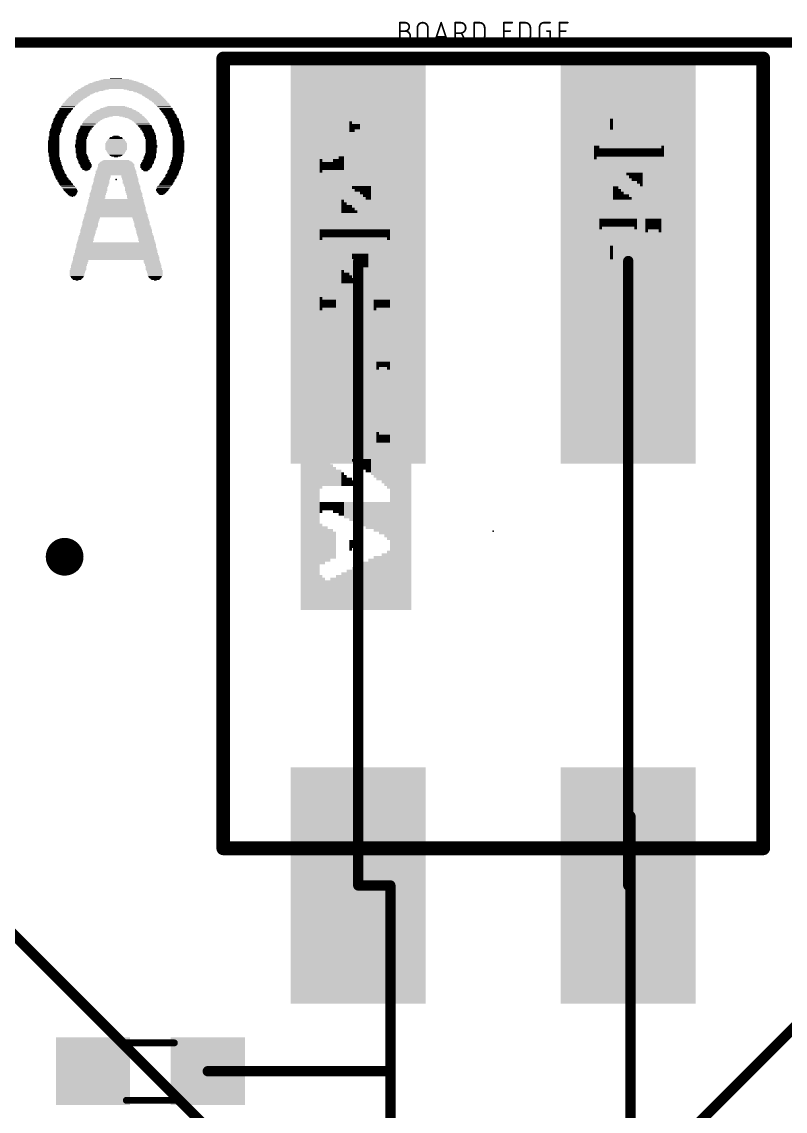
# Model space of a CAD drawing. Extents: x -15.2 to 71.4, y -14.5 to 36.9.
# Drawn here: x 8.25 to 19.57, y 18.46 to 34.59 of the extents above; entities that cross this region are included whole.
import ezdxf

# ---------------------------------------------------------------- set-up
doc = ezdxf.new("R2010")
doc.units = 0
for name, color, linetype in [('1', 12, 'CONTINUOUS'), ('16', 132, 'CONTINUOUS'), ('18', 110, 'CONTINUOUS'), ('20', 31, 'CONTINUOUS'), ('21', 41, 'CONTINUOUS'), ('22', 40, 'CONTINUOUS'), ('23', 53, 'CONTINUOUS'), ('24', 53, 'CONTINUOUS'), ('51', 53, 'CONTINUOUS')]:
    doc.layers.add(name, color=color, linetype=linetype)

# ---------------------------------------------------------------- blocks, each defined once
blk = doc.blocks.new('RECT')
blk.add_solid([(-0.5, -0.5), (0.5, -0.5), (-0.5, 0.5), (0.5, 0.5)])
blk = doc.blocks.new('ROUNDV')
at = {"const_width": 0.5}
blk.add_lwpolyline([(0, -0.25, 1), (0, 0.25, 1), (0, -0.25)], format="xyb", dxfattribs=at)

msp = doc.modelspace()

# ---------------------------------------------------------------- linework, layer by layer
at = {"layer": '1', "const_width": 0.1524}
for points in [[(0, 34.29), (54.61, 34.29)], [(13.24, 21.801), (13.24, 31.051)], [(17.24, 22.86), (17.24, 31.051)], [(17.24, 21.801), (17.24, 22.86)], [(17.272, 22.828), (17.24, 22.86)], [(17.272, 18.288), (17.272, 22.828)], [(13.716, 21.801), (13.24, 21.801)], [(13.716, 19.05), (13.716, 21.801)], [(16.752, 16.752), (21.082, 21.082)], [(13.716, 19.05), (11.01, 19.05)], [(13.716, 17.272), (13.716, 19.05)]]:
    msp.add_lwpolyline(points, dxfattribs=at)
at = {"layer": '1', "const_width": 0.0762}
for points in [[(13.2781, 31.051, 1), (13.2019, 31.051)], [(17.2781, 31.051, 1), (17.2019, 31.051)], [(17.2781, 22.86, 1), (17.2019, 22.86)], [(17.2669, 22.8869, 1), (17.2131, 22.8331)], [(17.2019, 22.86, 1), (17.2781, 22.86)], [(17.3101, 22.828, 1), (17.2339, 22.828)], [(17.2451, 22.8011, 1), (17.2989, 22.8549)], [(13.24, 21.8391, 1), (13.24, 21.7629)], [(13.2019, 21.801, 1), (13.2781, 21.801)], [(13.7541, 21.801, 1), (13.6779, 21.801)], [(13.716, 21.7629, 1), (13.716, 21.8391)], [(17.2019, 21.801, 1), (17.2781, 21.801)], [(11.01, 19.0881, 1), (11.01, 19.0119)], [(13.7541, 19.05, 1), (13.6779, 19.05)], [(13.6779, 19.05, 1), (13.7541, 19.05)], [(13.716, 19.0119, 1), (13.716, 19.0881)]]:
    msp.add_lwpolyline(points, format="xyb", dxfattribs=at)
at = {"layer": '16', "const_width": 0.1524}
for points in [[(0, 34.29), (54.61, 34.29)], [(5.08, 24.13), (14.478, 14.732)]]:
    msp.add_lwpolyline(points, dxfattribs=at)
at = {"layer": '20', "const_width": 0.1524}
msp.add_lwpolyline([(0, 34.29), (54.61, 34.29)], dxfattribs=at)
at = {"layer": '21', "const_width": 0.2032}
for points in [[(11.24, 34.051), (17.24, 34.051)], [(11.24, 22.351), (11.24, 34.051)], [(17.24, 34.051), (19.24, 34.051)], [(19.24, 34.051), (19.24, 22.351)], [(19.24, 22.351), (11.24, 22.351)]]:
    msp.add_lwpolyline(points, dxfattribs=at)
at = {"layer": '21', "const_width": 0.1016}
for points in [[(11.24, 34.1018, 1), (11.24, 34.0002)], [(11.2908, 34.051, 1), (11.1892, 34.051)], [(17.24, 34.1018, 1), (17.24, 34.0002)], [(17.24, 34.0002, 1), (17.24, 34.1018)], [(19.2908, 34.051, 1), (19.1892, 34.051)], [(19.24, 34.0002, 1), (19.24, 34.1018)], [(11.24, 22.4018, 1), (11.24, 22.3002)], [(19.24, 22.3002, 1), (19.24, 22.4018)], [(11.1892, 22.351, 1), (11.2908, 22.351)], [(19.1892, 22.351, 1), (19.2908, 22.351)]]:
    msp.add_lwpolyline(points, format="xyb", dxfattribs=at)
at = {"layer": '23'}
for p in [(9.652, 32.258), (15.24, 27.051), (10.16, 19.05)]:
    msp.add_point(p, dxfattribs=at)
at = {"layer": '24'}
for p in [(17.272, 29.718), (13.208, 25.4)]:
    msp.add_point(p, dxfattribs=at)
at = {"layer": '51'}
for points, const_width in [([(13.8557, 34.3027), (13.8557, 34.5821)], 0.0254), ([(13.8557, 34.5821), (13.9333, 34.5821)], 0.0254), ([(14.3755, 34.3027), (14.4687, 34.5821)], 0.0254), ([(14.4687, 34.5821), (14.5618, 34.3027)], 0.0254), ([(14.6763, 34.3027), (14.6763, 34.5821)], 0.0254), ([(14.6763, 34.5821), (14.7539, 34.5821)], 0.0254), ([(14.958, 34.3027), (14.958, 34.5821)], 0.0254), ([(14.958, 34.5821), (15.0356, 34.5821)], 0.0254), ([(15.3974, 34.3027), (15.3974, 34.5821)], 0.0254), ([(15.3974, 34.5821), (15.5216, 34.5821)], 0.0254), ([(15.6346, 34.3027), (15.6346, 34.5821)], 0.0254), ([(15.6346, 34.5821), (15.7122, 34.5821)], 0.0254), ([(15.9893, 34.5821), (16.0825, 34.5821)], 0.0254), ([(16.2204, 34.3027), (16.2204, 34.5821)], 0.0254), ([(16.2204, 34.5821), (16.3446, 34.5821)], 0.0254), ([(13.8557, 34.4579), (13.9333, 34.4579)], 0.0254), ([(14.1167, 34.3803), (14.1167, 34.5045)], 0.0254), ([(14.272, 34.5045), (14.272, 34.3803)], 0.0254), ([(14.5385, 34.3726), (14.3988, 34.3726)], 0.0254), ([(14.7539, 34.4269), (14.6763, 34.4269)], 0.0254), ([(14.8315, 34.3027), (14.7694, 34.4269)], 0.0254), ([(15.1132, 34.5045), (15.1132, 34.3803)], 0.0254), ([(15.3974, 34.4579), (15.4906, 34.4579)], 0.0254), ([(15.7898, 34.5045), (15.7898, 34.3803)], 0.0254), ([(15.9272, 34.3648), (15.9272, 34.52)], 0.0254), ([(16.0359, 34.4579), (16.0825, 34.4579)], 0.0254), ([(16.0825, 34.4579), (16.0825, 34.3027)], 0.0254), ([(16.2204, 34.4579), (16.3135, 34.4579)], 0.0254), ([(13.9333, 34.3027), (13.8557, 34.3027)], 0.0254), ([(15.0356, 34.3027), (14.958, 34.3027)], 0.0254), ([(15.5216, 34.3027), (15.3974, 34.3027)], 0.0254), ([(15.7122, 34.3027), (15.6346, 34.3027)], 0.0254), ([(16.0825, 34.3027), (15.9893, 34.3027)], 0.0254), ([(16.3446, 34.3027), (16.2204, 34.3027)], 0.0254), ([(10.516, 19.469), (9.804, 19.469)], 0.1016), ([(10.516, 18.618), (9.804, 18.618)], 0.1016)]:
    msp.add_lwpolyline(points, dxfattribs=dict(at, const_width=const_width))
for points, const_width in [([(13.8557, 34.5885, 1), (13.8557, 34.5758)], 0.0127), ([(13.862, 34.5821, 1), (13.8494, 34.5821)], 0.0127), ([(13.9333, 34.4579, 1), (13.9333, 34.5821)], 0.0254), ([(13.9333, 34.5885, 1), (13.9333, 34.5758)], 0.0127), ([(13.9333, 34.5758, 1), (13.9333, 34.5885)], 0.0127), ([(14.2719, 34.5045, 1), (14.1167, 34.5045)], 0.0254), ([(14.4747, 34.5841, 1), (14.4626, 34.5801)], 0.0127), ([(14.4747, 34.5801, 1), (14.4626, 34.5841)], 0.0127), ([(14.6827, 34.5821, 1), (14.67, 34.5821)], 0.0127), ([(14.6763, 34.5885, 1), (14.6763, 34.5758)], 0.0127), ([(14.7539, 34.4269, 1), (14.7539, 34.5821)], 0.0254), ([(14.7539, 34.5885, 1), (14.7539, 34.5758)], 0.0127), ([(14.7539, 34.5758, 1), (14.7539, 34.5885)], 0.0127), ([(14.9643, 34.5821, 1), (14.9516, 34.5821)], 0.0127), ([(14.958, 34.5885, 1), (14.958, 34.5758)], 0.0127), ([(15.1132, 34.5045, 0.4142), (15.0356, 34.5821)], 0.0254), ([(15.0356, 34.5885, 1), (15.0356, 34.5758)], 0.0127), ([(15.0356, 34.5758, 1), (15.0356, 34.5885)], 0.0127), ([(15.4038, 34.5821, 1), (15.3911, 34.5821)], 0.0127), ([(15.3974, 34.5885, 1), (15.3974, 34.5758)], 0.0127), ([(15.5216, 34.5758, 1), (15.5216, 34.5885)], 0.0127), ([(15.6346, 34.5885, 1), (15.6346, 34.5758)], 0.0127), ([(15.641, 34.5821, 1), (15.6283, 34.5821)], 0.0127), ([(15.7898, 34.5045, 0.4142), (15.7122, 34.5821)], 0.0254), ([(15.7122, 34.5885, 1), (15.7122, 34.5758)], 0.0127), ([(15.7122, 34.5758, 1), (15.7122, 34.5885)], 0.0127), ([(15.9893, 34.5821, 0.4142), (15.9272, 34.52)], 0.0254), ([(15.9893, 34.5885, 1), (15.9893, 34.5758)], 0.0127), ([(15.9893, 34.5758, 1), (15.9893, 34.5884)], 0.0127), ([(16.0825, 34.5758, 1), (16.0825, 34.5885)], 0.0127), ([(16.2267, 34.5821, 1), (16.214, 34.5821)], 0.0127), ([(16.2204, 34.5885, 1), (16.2204, 34.5758)], 0.0127), ([(16.3446, 34.5758, 1), (16.3446, 34.5885)], 0.0127), ([(13.8557, 34.4643, 1), (13.8557, 34.4516)], 0.0127), ([(13.9333, 34.3027, 1), (13.9333, 34.4579)], 0.0254), ([(13.9333, 34.4643, 1), (13.9333, 34.4516)], 0.0127), ([(13.9333, 34.4643, 1), (13.9333, 34.4516)], 0.0127), ([(13.9333, 34.4516, 1), (13.9333, 34.4643)], 0.0127), ([(14.1231, 34.5045, 1), (14.1104, 34.5045)], 0.0127), ([(14.1104, 34.5045, 1), (14.1231, 34.5045)], 0.0127), ([(14.1167, 34.3803, 1), (14.272, 34.3803)], 0.0254), ([(14.1231, 34.3803, 1), (14.1104, 34.3803)], 0.0127), ([(14.1104, 34.3803, 1), (14.1231, 34.3803)], 0.0127), ([(14.2783, 34.5045, 1), (14.2656, 34.5045)], 0.0127), ([(14.2656, 34.5045, 1), (14.2783, 34.5045)], 0.0127), ([(14.2783, 34.3803, 1), (14.2656, 34.3803)], 0.0127), ([(14.2656, 34.3803, 1), (14.2783, 34.3803)], 0.0127), ([(14.3988, 34.3789, 1), (14.3988, 34.3662)], 0.0127), ([(14.5385, 34.3662, 1), (14.5385, 34.3789)], 0.0127), ([(14.6763, 34.4332, 1), (14.6763, 34.4205)], 0.0127), ([(14.7539, 34.4332, 1), (14.7539, 34.4205)], 0.0127), ([(14.7539, 34.4205, 1), (14.7539, 34.4332)], 0.0127), ([(14.7751, 34.4297, 1), (14.7638, 34.424)], 0.0127), ([(15.0356, 34.3027, 0.4142), (15.1132, 34.3803)], 0.0254), ([(15.1195, 34.5045, 1), (15.1068, 34.5045)], 0.0127), ([(15.1068, 34.5045, 1), (15.1195, 34.5045)], 0.0127), ([(15.1195, 34.3803, 1), (15.1068, 34.3803)], 0.0127), ([(15.1068, 34.3803, 1), (15.1195, 34.3803)], 0.0127), ([(15.3974, 34.4643, 1), (15.3974, 34.4516)], 0.0127), ([(15.4906, 34.4516, 1), (15.4906, 34.4643)], 0.0127), ([(15.7122, 34.3027, 0.4142), (15.7898, 34.3803)], 0.0254), ([(15.7962, 34.5045, 1), (15.7835, 34.5045)], 0.0127), ([(15.7835, 34.5045, 1), (15.7962, 34.5045)], 0.0127), ([(15.7962, 34.3803, 1), (15.7835, 34.3803)], 0.0127), ([(15.7835, 34.3803, 1), (15.7962, 34.3803)], 0.0127), ([(15.9272, 34.3648, 0.4142), (15.9893, 34.3027)], 0.0254), ([(15.9336, 34.52, 1), (15.9209, 34.52)], 0.0127), ([(15.9209, 34.52, 1), (15.9336, 34.52)], 0.0127), ([(15.9336, 34.3648, 1), (15.9209, 34.3648)], 0.0127), ([(16.0359, 34.4643, 1), (16.0359, 34.4516)], 0.0127), ([(16.0888, 34.4579, 1), (16.0761, 34.4579)], 0.0127), ([(16.0825, 34.4516, 1), (16.0825, 34.4643)], 0.0127), ([(16.2204, 34.4643, 1), (16.2204, 34.4516)], 0.0127), ([(16.3135, 34.4516, 1), (16.3135, 34.4643)], 0.0127), ([(13.8494, 34.3027, 1), (13.862, 34.3027)], 0.0127), ([(13.8557, 34.309, 1), (13.8557, 34.2964)], 0.0127), ([(13.9333, 34.309, 1), (13.9333, 34.2963)], 0.0127), ([(13.9333, 34.2964, 1), (13.9333, 34.309)], 0.0127), ([(14.3695, 34.3047, 1), (14.3815, 34.3007)], 0.0127), ([(14.5558, 34.3007, 1), (14.5678, 34.3047)], 0.0127), ([(14.67, 34.3027, 1), (14.6827, 34.3027)], 0.0127), ([(14.8259, 34.2999, 1), (14.8372, 34.3055)], 0.0127), ([(14.9516, 34.3027, 1), (14.9643, 34.3027)], 0.0127), ([(14.958, 34.309, 1), (14.958, 34.2964)], 0.0127), ([(15.0356, 34.309, 1), (15.0356, 34.2964)], 0.0127), ([(15.0356, 34.2964, 1), (15.0356, 34.309)], 0.0127), ([(15.3911, 34.3027, 1), (15.4038, 34.3027)], 0.0127), ([(15.3974, 34.309, 1), (15.3974, 34.2964)], 0.0127), ([(15.5216, 34.2964, 1), (15.5216, 34.309)], 0.0127), ([(15.6346, 34.309, 1), (15.6346, 34.2964)], 0.0127), ([(15.6283, 34.3027, 1), (15.641, 34.3027)], 0.0127), ([(15.7122, 34.309, 1), (15.7122, 34.2964)], 0.0127), ([(15.7122, 34.2964, 1), (15.7122, 34.309)], 0.0127), ([(15.9209, 34.3648, 1), (15.9336, 34.3648)], 0.0127), ([(15.9893, 34.309, 1), (15.9893, 34.2964)], 0.0127), ([(15.9893, 34.2964, 1), (15.9893, 34.309)], 0.0127), ([(16.0761, 34.3027, 1), (16.0888, 34.3027)], 0.0127), ([(16.0825, 34.2964, 1), (16.0825, 34.309)], 0.0127), ([(16.214, 34.3027, 1), (16.2267, 34.3027)], 0.0127), ([(16.2204, 34.309, 1), (16.2204, 34.2964)], 0.0127), ([(16.3446, 34.2964, 1), (16.3446, 34.309)], 0.0127), ([(9.804, 19.4944, 1), (9.804, 19.4436)], 0.0508), ([(10.516, 19.4436, 1), (10.516, 19.4944)], 0.0508), ([(9.804, 18.6434, 1), (9.804, 18.5926)], 0.0508), ([(10.516, 18.5926, 1), (10.516, 18.6434)], 0.0508)]:
    msp.add_lwpolyline(points, format="xyb", dxfattribs=dict(at, const_width=const_width))

# ---------------------------------------------------------------- block references
at = {"layer": '1', "yscale": 2, "rotation": 270}
for p, xscale in [((13.24, 31.051), 6), ((17.24, 31.051), 6), ((13.24, 21.801), 3.5), ((17.24, 21.801), 3.5)]:
    msp.add_blockref('RECT', p, dxfattribs=dict(at, xscale=xscale))
at = {"layer": '1', "xscale": 1.1, "rotation": 180}
for p in [(9.31, 19.05), (11.01, 19.05)]:
    msp.add_blockref('RECT', p, dxfattribs=at)
at = {"layer": '18', "xscale": 0.5588, "yscale": 0.5588}
msp.add_blockref('ROUNDV', (8.89, 26.67), dxfattribs=at)
msp.add_blockref('ROUNDV', (8.89, 26.67), dxfattribs=at)
at = {"layer": '21', "yscale": 0.01}
for p, xscale in [((9.652, 33.723), 0.52), ((9.652, 33.733), 0.46), ((9.652, 33.743), 0.38), ((9.652, 33.753), 0.18), ((9.227, 33.563), 0.35), ((9.267, 33.573), 0.39), ((9.317, 33.593), 0.45), ((9.292, 33.583), 0.4), ((9.652, 33.603), 1.06), ((9.652, 33.613), 1.04), ((9.652, 33.633), 0.96), ((9.652, 33.643), 0.94), ((9.652, 33.653), 0.9), ((9.652, 33.663), 0.84), ((9.652, 33.673), 0.82), ((9.652, 33.683), 0.78), ((9.652, 33.693), 0.7), ((9.652, 33.703), 0.66), ((9.652, 33.713), 0.6), ((9.987, 33.593), 0.45), ((10.012, 33.583), 0.4), ((10.037, 33.573), 0.39), ((10.077, 33.563), 0.35), ((9.007, 33.413), 0.23), ((9.002, 33.403), 0.22), ((9.017, 33.423), 0.23), ((9.032, 33.433), 0.24), ((9.047, 33.453), 0.25), ((9.042, 33.443), 0.24), ((9.067, 33.463), 0.25), ((9.087, 33.483), 0.27), ((9.082, 33.473), 0.26), ((9.107, 33.493), 0.27), ((9.122, 33.503), 0.28), ((9.132, 33.513), 0.28), ((9.167, 33.533), 0.31), ((9.157, 33.523), 0.29), ((9.187, 33.543), 0.31), ((9.212, 33.553), 0.34), ((10.092, 33.553), 0.34), ((10.117, 33.543), 0.31), ((10.137, 33.533), 0.31), ((10.147, 33.523), 0.29), ((10.172, 33.513), 0.28), ((10.182, 33.503), 0.28), ((10.197, 33.493), 0.27), ((10.217, 33.483), 0.27), ((10.222, 33.473), 0.26), ((10.237, 33.463), 0.25), ((10.257, 33.453), 0.25), ((10.262, 33.443), 0.24), ((10.272, 33.433), 0.24), ((10.287, 33.423), 0.23), ((10.297, 33.413), 0.23), ((10.302, 33.403), 0.22), ((8.882, 33.263), 0.2), ((8.877, 33.253), 0.19), ((8.872, 33.243), 0.18), ((8.887, 33.273), 0.19), ((8.897, 33.283), 0.19), ((8.912, 33.313), 0.2), ((8.912, 33.303), 0.2), ((8.907, 33.293), 0.19), ((8.927, 33.323), 0.21), ((8.937, 33.333), 0.21), ((8.952, 33.353), 0.22), ((8.942, 33.343), 0.2), ((8.957, 33.363), 0.21), ((8.977, 33.383), 0.23), ((8.972, 33.373), 0.22), ((8.982, 33.393), 0.22), ((9.652, 33.243), 0.7), ((9.652, 33.253), 0.68), ((9.652, 33.263), 0.64), ((9.652, 33.273), 0.6), ((9.652, 33.283), 0.58), ((9.652, 33.293), 0.52), ((9.652, 33.303), 0.48), ((9.652, 33.313), 0.46), ((9.652, 33.323), 0.38), ((9.652, 33.333), 0.32), ((9.652, 33.343), 0.26), ((10.322, 33.393), 0.22), ((10.327, 33.383), 0.23), ((10.332, 33.373), 0.22), ((10.347, 33.363), 0.21), ((10.352, 33.353), 0.22), ((10.362, 33.343), 0.2), ((10.367, 33.333), 0.21), ((10.377, 33.323), 0.21), ((10.392, 33.313), 0.2), ((10.392, 33.303), 0.2), ((10.397, 33.293), 0.19), ((10.407, 33.283), 0.19), ((10.417, 33.273), 0.19), ((10.422, 33.263), 0.2), ((10.427, 33.253), 0.19), ((10.432, 33.243), 0.18), ((8.787, 33.093), 0.17), ((8.787, 33.083), 0.17), ((8.797, 33.113), 0.17), ((8.797, 33.103), 0.17), ((8.812, 33.153), 0.18), ((8.807, 33.143), 0.17), ((8.807, 33.133), 0.17), ((8.807, 33.123), 0.17), ((8.822, 33.163), 0.18), ((8.832, 33.183), 0.18), ((8.832, 33.173), 0.18), ((8.847, 33.213), 0.19), ((8.842, 33.203), 0.18), ((8.837, 33.193), 0.17), ((8.857, 33.223), 0.19), ((8.862, 33.233), 0.18), ((9.262, 33.093), 0.22), ((9.252, 33.083), 0.2), ((9.277, 33.113), 0.23), ((9.272, 33.103), 0.22), ((9.302, 33.133), 0.24), ((9.297, 33.123), 0.23), ((9.317, 33.143), 0.25), ((9.332, 33.153), 0.26), ((9.347, 33.163), 0.27), ((9.372, 33.173), 0.3), ((9.392, 33.183), 0.32), ((9.422, 33.193), 0.36), ((9.652, 33.213), 0.78), ((9.652, 33.203), 0.78), ((9.652, 33.223), 0.76), ((9.652, 33.233), 0.72), ((9.882, 33.193), 0.36), ((9.912, 33.183), 0.32), ((9.932, 33.173), 0.3), ((9.957, 33.163), 0.27), ((9.972, 33.153), 0.26), ((9.987, 33.143), 0.25), ((10.002, 33.133), 0.24), ((10.007, 33.123), 0.23), ((10.022, 33.113), 0.22), ((10.032, 33.103), 0.22), ((10.042, 33.093), 0.22), ((10.052, 33.083), 0.2), ((10.442, 33.233), 0.18), ((10.447, 33.223), 0.19), ((10.457, 33.213), 0.19), ((10.462, 33.203), 0.18), ((10.467, 33.193), 0.17), ((10.472, 33.183), 0.18), ((10.472, 33.173), 0.18), ((10.482, 33.163), 0.18), ((10.492, 33.153), 0.18), ((10.497, 33.143), 0.17), ((10.497, 33.133), 0.17), ((10.497, 33.123), 0.17), ((10.507, 33.113), 0.17), ((10.507, 33.103), 0.17), ((10.512, 33.093), 0.18), ((10.517, 33.083), 0.17), ((8.752, 32.973), 0.18), ((8.747, 32.963), 0.17), ((8.747, 32.953), 0.17), ((8.742, 32.943), 0.16), ((8.742, 32.933), 0.16), ((8.742, 32.923), 0.16), ((8.757, 33.003), 0.17), ((8.757, 32.993), 0.17), ((8.757, 32.983), 0.17), ((8.762, 33.023), 0.16), ((8.762, 33.013), 0.16), ((8.777, 33.073), 0.17), ((8.777, 33.063), 0.17), ((8.777, 33.053), 0.17), ((8.777, 33.043), 0.17), ((8.772, 33.033), 0.16), ((9.157, 32.943), 0.17), ((9.157, 32.933), 0.17), ((9.157, 32.923), 0.17), ((9.172, 32.963), 0.18), ((9.167, 32.953), 0.17), ((9.182, 32.993), 0.18), ((9.182, 32.983), 0.18), ((9.177, 32.973), 0.17), ((9.197, 33.003), 0.19), ((9.202, 33.023), 0.18), ((9.202, 33.013), 0.18), ((9.222, 33.053), 0.2), ((9.222, 33.043), 0.2), ((9.217, 33.033), 0.19), ((9.237, 33.063), 0.21), ((9.247, 33.073), 0.21), ((10.057, 33.073), 0.21), ((10.072, 33.063), 0.2), ((10.082, 33.053), 0.2), ((10.082, 33.043), 0.2), ((10.087, 33.033), 0.19), ((10.102, 33.023), 0.18), ((10.102, 33.013), 0.18), ((10.107, 33.003), 0.19), ((10.122, 32.993), 0.18), ((10.122, 32.983), 0.18), ((10.127, 32.973), 0.17), ((10.132, 32.963), 0.18), ((10.137, 32.953), 0.17), ((10.147, 32.943), 0.17), ((10.147, 32.933), 0.17), ((10.147, 32.923), 0.17), ((10.527, 33.073), 0.17), ((10.527, 33.063), 0.17), ((10.527, 33.053), 0.17), ((10.527, 33.043), 0.17), ((10.532, 33.033), 0.16), ((10.542, 33.023), 0.16), ((10.542, 33.013), 0.16), ((10.547, 33.003), 0.17), ((10.547, 32.993), 0.17), ((10.547, 32.983), 0.17), ((10.552, 32.973), 0.18), ((10.557, 32.963), 0.17), ((10.557, 32.953), 0.17), ((10.562, 32.943), 0.16), ((10.562, 32.933), 0.16), ((10.562, 32.923), 0.16), ((8.727, 32.833), 0.17), ((8.727, 32.823), 0.17), ((8.727, 32.813), 0.17), ((8.727, 32.803), 0.17), ((8.727, 32.793), 0.17), ((8.727, 32.783), 0.17), ((8.727, 32.773), 0.17), ((8.727, 32.763), 0.17), ((8.732, 32.893), 0.16), ((8.732, 32.883), 0.16), ((8.732, 32.873), 0.16), ((8.732, 32.863), 0.16), ((8.732, 32.853), 0.16), ((8.732, 32.843), 0.16), ((8.737, 32.913), 0.15), ((8.737, 32.903), 0.15), ((9.127, 32.773), 0.17), ((9.127, 32.763), 0.17), ((9.132, 32.843), 0.16), ((9.132, 32.833), 0.16), ((9.132, 32.823), 0.16), ((9.132, 32.813), 0.16), ((9.132, 32.803), 0.16), ((9.132, 32.793), 0.16), ((9.132, 32.783), 0.16), ((9.152, 32.913), 0.18), ((9.147, 32.903), 0.17), ((9.147, 32.893), 0.17), ((9.142, 32.883), 0.16), ((9.142, 32.873), 0.16), ((9.142, 32.863), 0.16), ((9.137, 32.853), 0.15), ((9.652, 32.793), 0.32), ((9.652, 32.783), 0.32), ((9.652, 32.773), 0.32), ((9.652, 32.763), 0.32), ((9.652, 32.813), 0.3), ((9.652, 32.803), 0.3), ((9.652, 32.823), 0.28), ((9.652, 32.843), 0.26), ((9.652, 32.833), 0.26), ((9.652, 32.853), 0.24), ((9.652, 32.873), 0.2), ((9.652, 32.863), 0.2), ((9.652, 32.883), 0.18), ((9.652, 32.893), 0.12), ((9.652, 32.903), 0.08), ((10.152, 32.913), 0.18), ((10.157, 32.903), 0.17), ((10.157, 32.893), 0.17), ((10.162, 32.883), 0.16), ((10.162, 32.873), 0.16), ((10.162, 32.863), 0.16), ((10.167, 32.853), 0.15), ((10.172, 32.843), 0.16), ((10.172, 32.833), 0.16), ((10.172, 32.823), 0.16), ((10.172, 32.813), 0.16), ((10.172, 32.803), 0.16), ((10.172, 32.793), 0.16), ((10.172, 32.783), 0.16), ((10.172, 32.773), 0.16), ((10.177, 32.763), 0.17), ((10.562, 32.913), 0.16), ((10.567, 32.903), 0.15), ((10.572, 32.893), 0.16), ((10.572, 32.883), 0.16), ((10.572, 32.873), 0.16), ((10.572, 32.863), 0.16), ((10.572, 32.853), 0.16), ((10.572, 32.843), 0.16), ((10.577, 32.833), 0.17), ((10.577, 32.823), 0.17), ((10.577, 32.813), 0.17), ((10.577, 32.803), 0.17), ((10.577, 32.793), 0.17), ((10.577, 32.783), 0.17), ((10.577, 32.773), 0.17), ((10.577, 32.763), 0.17), ((8.727, 32.753), 0.17), ((8.727, 32.743), 0.17), ((8.727, 32.733), 0.17), ((8.727, 32.723), 0.17), ((8.727, 32.713), 0.17), ((8.727, 32.703), 0.17), ((8.727, 32.693), 0.17), ((8.727, 32.683), 0.17), ((8.727, 32.673), 0.17), ((8.727, 32.663), 0.17), ((8.732, 32.653), 0.16), ((8.732, 32.643), 0.16), ((8.732, 32.633), 0.16), ((8.732, 32.623), 0.16), ((8.732, 32.613), 0.16), ((8.732, 32.603), 0.16), ((9.127, 32.753), 0.17), ((9.127, 32.743), 0.17), ((9.127, 32.733), 0.17), ((9.132, 32.723), 0.16), ((9.132, 32.713), 0.16), ((9.132, 32.703), 0.16), ((9.132, 32.693), 0.16), ((9.132, 32.683), 0.16), ((9.132, 32.673), 0.16), ((9.132, 32.663), 0.16), ((9.132, 32.653), 0.16), ((9.137, 32.643), 0.15), ((9.142, 32.633), 0.16), ((9.142, 32.623), 0.16), ((9.147, 32.613), 0.17), ((9.147, 32.603), 0.17), ((9.652, 32.753), 0.32), ((9.652, 32.743), 0.32), ((9.652, 32.733), 0.32), ((9.652, 32.723), 0.32), ((9.652, 32.713), 0.32), ((9.652, 32.703), 0.32), ((9.652, 32.693), 0.3), ((9.652, 32.683), 0.28), ((9.652, 32.673), 0.28), ((9.652, 32.663), 0.26), ((9.652, 32.653), 0.26), ((9.652, 32.643), 0.24), ((9.652, 32.633), 0.22), ((9.652, 32.623), 0.2), ((9.652, 32.613), 0.18), ((9.652, 32.603), 0.14), ((10.157, 32.613), 0.17), ((10.157, 32.603), 0.17), ((10.162, 32.643), 0.16), ((10.162, 32.633), 0.16), ((10.162, 32.623), 0.16), ((10.177, 32.753), 0.17), ((10.177, 32.743), 0.17), ((10.177, 32.733), 0.17), ((10.172, 32.723), 0.16), ((10.172, 32.713), 0.16), ((10.172, 32.703), 0.16), ((10.172, 32.693), 0.16), ((10.172, 32.683), 0.16), ((10.172, 32.673), 0.16), ((10.172, 32.663), 0.16), ((10.172, 32.653), 0.16), ((10.577, 32.753), 0.17), ((10.577, 32.743), 0.17), ((10.577, 32.733), 0.17), ((10.577, 32.723), 0.17), ((10.577, 32.713), 0.17), ((10.577, 32.703), 0.17), ((10.577, 32.693), 0.17), ((10.577, 32.683), 0.17), ((10.577, 32.673), 0.17), ((10.577, 32.663), 0.17), ((10.572, 32.653), 0.16), ((10.572, 32.643), 0.16), ((10.572, 32.633), 0.16), ((10.572, 32.623), 0.16), ((10.572, 32.613), 0.16), ((10.572, 32.603), 0.16), ((8.737, 32.593), 0.15), ((8.742, 32.583), 0.16), ((8.742, 32.573), 0.16), ((8.742, 32.563), 0.16), ((8.742, 32.553), 0.16), ((8.747, 32.543), 0.17), ((8.747, 32.533), 0.17), ((8.747, 32.523), 0.17), ((8.757, 32.513), 0.17), ((8.757, 32.503), 0.17), ((8.757, 32.493), 0.17), ((8.762, 32.483), 0.16), ((8.767, 32.473), 0.17), ((8.767, 32.463), 0.17), ((8.777, 32.453), 0.17), ((8.777, 32.443), 0.17), ((8.777, 32.433), 0.17), ((9.152, 32.593), 0.18), ((9.152, 32.583), 0.18), ((9.157, 32.573), 0.17), ((9.157, 32.563), 0.17), ((9.167, 32.553), 0.17), ((9.172, 32.543), 0.18), ((9.177, 32.533), 0.17), ((9.177, 32.523), 0.17), ((9.182, 32.513), 0.18), ((9.187, 32.503), 0.19), ((9.192, 32.493), 0.18), ((9.202, 32.483), 0.18), ((9.202, 32.473), 0.18), ((9.207, 32.463), 0.17), ((9.207, 32.453), 0.17), ((9.207, 32.443), 0.17), ((9.207, 32.433), 0.15), ((9.652, 32.433), 0.56), ((9.652, 32.483), 0.54), ((9.652, 32.473), 0.54), ((9.652, 32.463), 0.54), ((9.652, 32.453), 0.54), ((9.652, 32.443), 0.54), ((9.652, 32.493), 0.52), ((9.652, 32.503), 0.5), ((9.652, 32.513), 0.48), ((9.652, 32.523), 0.46), ((9.652, 32.533), 0.42), ((9.652, 32.543), 0.38), ((9.652, 32.593), 0.06), ((10.102, 32.483), 0.18), ((10.102, 32.473), 0.18), ((10.097, 32.463), 0.17), ((10.097, 32.453), 0.17), ((10.097, 32.443), 0.17), ((10.092, 32.433), 0.16), ((10.117, 32.503), 0.19), ((10.112, 32.493), 0.18), ((10.122, 32.513), 0.18), ((10.132, 32.543), 0.18), ((10.127, 32.533), 0.17), ((10.127, 32.523), 0.17), ((10.137, 32.553), 0.17), ((10.152, 32.593), 0.18), ((10.152, 32.583), 0.18), ((10.147, 32.573), 0.17), ((10.147, 32.563), 0.17), ((10.527, 32.453), 0.17), ((10.527, 32.443), 0.17), ((10.527, 32.433), 0.17), ((10.537, 32.473), 0.17), ((10.537, 32.463), 0.17), ((10.547, 32.513), 0.17), ((10.547, 32.503), 0.17), ((10.547, 32.493), 0.17), ((10.542, 32.483), 0.16), ((10.557, 32.543), 0.17), ((10.557, 32.533), 0.17), ((10.557, 32.523), 0.17), ((10.562, 32.583), 0.16), ((10.562, 32.573), 0.16), ((10.562, 32.563), 0.16), ((10.562, 32.553), 0.16), ((10.567, 32.593), 0.15), ((8.777, 32.423), 0.17), ((8.787, 32.413), 0.17), ((8.787, 32.403), 0.17), ((8.797, 32.393), 0.17), ((8.797, 32.383), 0.17), ((8.807, 32.373), 0.17), ((8.807, 32.363), 0.17), ((8.807, 32.353), 0.17), ((8.817, 32.343), 0.17), ((8.822, 32.333), 0.18), ((8.827, 32.323), 0.19), ((8.832, 32.313), 0.18), ((8.837, 32.303), 0.17), ((8.842, 32.293), 0.18), ((8.847, 32.283), 0.19), ((8.857, 32.273), 0.19), ((9.207, 32.423), 0.13), ((9.212, 32.413), 0.12), ((9.207, 32.403), 0.11), ((9.212, 32.393), 0.06), ((9.207, 32.383), 0.01), ((9.442, 32.273), 0.24), ((9.452, 32.303), 0.24), ((9.452, 32.293), 0.24), ((9.447, 32.283), 0.23), ((9.652, 32.333), 0.62), ((9.652, 32.323), 0.62), ((9.457, 32.313), 0.23), ((9.652, 32.383), 0.6), ((9.652, 32.373), 0.6), ((9.652, 32.363), 0.6), ((9.652, 32.353), 0.6), ((9.652, 32.343), 0.6), ((9.652, 32.403), 0.58), ((9.652, 32.393), 0.58), ((9.652, 32.423), 0.56), ((9.652, 32.413), 0.56), ((9.847, 32.313), 0.23), ((9.852, 32.303), 0.24), ((9.852, 32.293), 0.24), ((9.857, 32.283), 0.23), ((9.862, 32.273), 0.24), ((10.092, 32.423), 0.14), ((10.092, 32.413), 0.12), ((10.092, 32.403), 0.12), ((10.092, 32.393), 0.08), ((10.092, 32.383), 0.06), ((10.447, 32.273), 0.19), ((10.457, 32.283), 0.19), ((10.462, 32.293), 0.18), ((10.477, 32.323), 0.19), ((10.472, 32.313), 0.18), ((10.467, 32.303), 0.17), ((10.482, 32.333), 0.18), ((10.487, 32.343), 0.17), ((10.502, 32.383), 0.18), ((10.497, 32.373), 0.17), ((10.497, 32.363), 0.17), ((10.497, 32.353), 0.17), ((10.507, 32.393), 0.17), ((10.517, 32.413), 0.17), ((10.517, 32.403), 0.17), ((10.527, 32.423), 0.17), ((8.857, 32.263), 0.19), ((8.872, 32.253), 0.18), ((8.877, 32.243), 0.19), ((8.882, 32.233), 0.2), ((8.887, 32.223), 0.19), ((8.897, 32.213), 0.19), ((8.902, 32.203), 0.2), ((8.912, 32.193), 0.2), ((8.912, 32.183), 0.2), ((8.922, 32.173), 0.2), ((8.937, 32.163), 0.21), ((8.942, 32.153), 0.2), ((8.952, 32.143), 0.22), ((8.957, 32.133), 0.21), ((8.962, 32.123), 0.2), ((8.972, 32.113), 0.2), ((9.412, 32.163), 0.24), ((9.412, 32.153), 0.24), ((9.407, 32.143), 0.23), ((9.407, 32.133), 0.23), ((9.407, 32.123), 0.23), ((9.407, 32.113), 0.23), ((9.422, 32.183), 0.24), ((9.422, 32.173), 0.24), ((9.432, 32.213), 0.24), ((9.432, 32.203), 0.24), ((9.427, 32.193), 0.23), ((9.442, 32.263), 0.24), ((9.437, 32.253), 0.23), ((9.437, 32.243), 0.23), ((9.437, 32.233), 0.23), ((9.437, 32.223), 0.23), ((9.862, 32.263), 0.24), ((9.867, 32.253), 0.23), ((9.867, 32.243), 0.23), ((9.867, 32.233), 0.23), ((9.867, 32.223), 0.23), ((9.872, 32.213), 0.24), ((9.872, 32.203), 0.24), ((9.877, 32.193), 0.23), ((9.882, 32.183), 0.24), ((9.882, 32.173), 0.24), ((9.892, 32.163), 0.24), ((9.892, 32.153), 0.24), ((9.897, 32.143), 0.23), ((9.897, 32.133), 0.23), ((9.897, 32.123), 0.23), ((9.897, 32.113), 0.23), ((10.337, 32.113), 0.19), ((10.357, 32.143), 0.21), ((10.352, 32.133), 0.2), ((10.347, 32.123), 0.19), ((10.367, 32.163), 0.21), ((10.362, 32.153), 0.2), ((10.382, 32.173), 0.2), ((10.392, 32.193), 0.2), ((10.392, 32.183), 0.2), ((10.402, 32.203), 0.2), ((10.407, 32.213), 0.19), ((10.422, 32.233), 0.2), ((10.417, 32.223), 0.19), ((10.427, 32.243), 0.19), ((10.432, 32.253), 0.18), ((10.442, 32.263), 0.18), ((8.972, 32.103), 0.2), ((8.982, 32.093), 0.2), ((8.987, 32.083), 0.19), ((8.992, 32.073), 0.18), ((8.992, 32.063), 0.16), ((8.997, 32.053), 0.15), ((8.997, 32.043), 0.13), ((9.002, 32.033), 0.12), ((9.002, 32.023), 0.1), ((9.002, 32.013), 0.08), ((9.002, 32.003), 0.02), ((9.652, 31.963), 0.82), ((9.652, 31.953), 0.82), ((9.372, 31.993), 0.24), ((9.372, 31.983), 0.24), ((9.367, 31.973), 0.23), ((9.382, 32.053), 0.24), ((9.382, 32.043), 0.24), ((9.382, 32.033), 0.24), ((9.377, 32.023), 0.23), ((9.377, 32.013), 0.23), ((9.377, 32.003), 0.23), ((9.392, 32.073), 0.24), ((9.392, 32.063), 0.24), ((9.402, 32.103), 0.24), ((9.402, 32.093), 0.24), ((9.397, 32.083), 0.23), ((9.902, 32.103), 0.24), ((9.902, 32.093), 0.24), ((9.907, 32.083), 0.23), ((9.912, 32.073), 0.24), ((9.912, 32.063), 0.24), ((9.922, 32.053), 0.24), ((9.922, 32.043), 0.24), ((9.922, 32.033), 0.24), ((9.927, 32.023), 0.23), ((9.927, 32.013), 0.23), ((9.927, 32.003), 0.23), ((9.932, 31.993), 0.24), ((9.932, 31.983), 0.24), ((9.937, 31.973), 0.23), ((10.337, 32.103), 0.19), ((10.332, 32.093), 0.18), ((10.332, 32.083), 0.16), ((10.327, 32.073), 0.15), ((10.327, 32.063), 0.13), ((10.327, 32.053), 0.11), ((10.327, 32.043), 0.09), ((10.322, 32.033), 0.06), ((9.652, 31.793), 0.9), ((9.652, 31.853), 0.88), ((9.652, 31.843), 0.88), ((9.652, 31.833), 0.88), ((9.652, 31.823), 0.88), ((9.652, 31.813), 0.88), ((9.652, 31.803), 0.88), ((9.652, 31.883), 0.86), ((9.652, 31.873), 0.86), ((9.652, 31.863), 0.86), ((9.652, 31.913), 0.84), ((9.652, 31.903), 0.84), ((9.652, 31.893), 0.84), ((9.652, 31.943), 0.82), ((9.652, 31.933), 0.82), ((9.652, 31.923), 0.82), ((9.272, 31.633), 0.24), ((9.282, 31.663), 0.24), ((9.282, 31.653), 0.24), ((9.277, 31.643), 0.23), ((9.292, 31.693), 0.24), ((9.292, 31.683), 0.24), ((9.287, 31.673), 0.23), ((9.652, 31.743), 0.94), ((9.652, 31.733), 0.94), ((9.652, 31.723), 0.94), ((9.652, 31.713), 0.94), ((9.652, 31.703), 0.94), ((9.652, 31.763), 0.92), ((9.652, 31.753), 0.92), ((9.652, 31.783), 0.9), ((9.652, 31.773), 0.9), ((10.012, 31.693), 0.24), ((10.012, 31.683), 0.24), ((10.017, 31.673), 0.23), ((10.022, 31.663), 0.24), ((10.022, 31.653), 0.24), ((10.027, 31.643), 0.23), ((10.032, 31.633), 0.24), ((9.242, 31.513), 0.24), ((9.237, 31.503), 0.23), ((9.237, 31.493), 0.23), ((9.237, 31.483), 0.23), ((9.237, 31.473), 0.23), ((9.252, 31.543), 0.24), ((9.247, 31.533), 0.23), ((9.247, 31.523), 0.23), ((9.262, 31.573), 0.24), ((9.262, 31.563), 0.24), ((9.257, 31.553), 0.23), ((9.272, 31.623), 0.24), ((9.267, 31.613), 0.23), ((9.267, 31.603), 0.23), ((9.267, 31.593), 0.23), ((9.267, 31.583), 0.23), ((10.032, 31.623), 0.24), ((10.037, 31.613), 0.23), ((10.037, 31.603), 0.23), ((10.037, 31.593), 0.23), ((10.037, 31.583), 0.23), ((10.042, 31.573), 0.24), ((10.042, 31.563), 0.24), ((10.047, 31.553), 0.23), ((10.052, 31.543), 0.24), ((10.057, 31.533), 0.23), ((10.057, 31.523), 0.23), ((10.062, 31.513), 0.24), ((10.067, 31.503), 0.23), ((10.067, 31.493), 0.23), ((10.067, 31.483), 0.23), ((10.067, 31.473), 0.23), ((9.652, 31.303), 1.18), ((9.192, 31.333), 0.24), ((9.652, 31.323), 1.16), ((9.652, 31.313), 1.16), ((9.202, 31.363), 0.24), ((9.202, 31.353), 0.24), ((9.197, 31.343), 0.23), ((9.212, 31.413), 0.24), ((9.212, 31.403), 0.24), ((9.207, 31.393), 0.23), ((9.207, 31.383), 0.23), ((9.207, 31.373), 0.23), ((9.222, 31.433), 0.24), ((9.217, 31.423), 0.23), ((9.232, 31.463), 0.24), ((9.227, 31.453), 0.23), ((9.227, 31.443), 0.23), ((10.072, 31.463), 0.24), ((10.077, 31.453), 0.23), ((10.077, 31.443), 0.23), ((10.082, 31.433), 0.24), ((10.087, 31.423), 0.23), ((10.092, 31.413), 0.24), ((10.092, 31.403), 0.24), ((10.097, 31.393), 0.23), ((10.097, 31.383), 0.23), ((10.097, 31.373), 0.23), ((10.102, 31.363), 0.24), ((10.102, 31.353), 0.24), ((10.107, 31.343), 0.23), ((10.112, 31.333), 0.24), ((9.652, 31.163), 1.24), ((9.652, 31.153), 1.24), ((9.652, 31.143), 1.24), ((9.652, 31.213), 1.22), ((9.652, 31.203), 1.22), ((9.652, 31.193), 1.22), ((9.652, 31.183), 1.22), ((9.652, 31.173), 1.22), ((9.652, 31.243), 1.2), ((9.652, 31.233), 1.2), ((9.652, 31.223), 1.2), ((9.652, 31.293), 1.18), ((9.652, 31.283), 1.18), ((9.652, 31.273), 1.18), ((9.652, 31.263), 1.18), ((9.652, 31.253), 1.18), ((9.102, 30.993), 0.24), ((9.102, 30.983), 0.24), ((9.112, 31.023), 0.24), ((9.112, 31.013), 0.24), ((9.107, 31.003), 0.23), ((9.122, 31.053), 0.24), ((9.122, 31.043), 0.24), ((9.117, 31.033), 0.23), ((9.652, 31.113), 1.28), ((9.652, 31.103), 1.28), ((9.652, 31.093), 1.28), ((9.652, 31.083), 1.28), ((9.652, 31.073), 1.28), ((9.127, 31.063), 0.23), ((9.652, 31.133), 1.26), ((9.652, 31.123), 1.26), ((10.177, 31.063), 0.23), ((10.182, 31.053), 0.24), ((10.182, 31.043), 0.24), ((10.182, 31.033), 0.24), ((10.192, 31.023), 0.24), ((10.192, 31.013), 0.24), ((10.197, 31.003), 0.23), ((10.202, 30.993), 0.24), ((10.202, 30.983), 0.24), ((9.082, 30.913), 0.24), ((9.082, 30.903), 0.24), ((9.077, 30.893), 0.23), ((9.077, 30.883), 0.23), ((9.077, 30.873), 0.23), ((9.072, 30.863), 0.22), ((9.072, 30.853), 0.22), ((9.072, 30.843), 0.22), ((9.072, 30.833), 0.22), ((9.092, 30.943), 0.24), ((9.092, 30.933), 0.24), ((9.092, 30.923), 0.24), ((9.072, 30.823), 0.2), ((9.097, 30.973), 0.23), ((9.097, 30.963), 0.23), ((9.097, 30.953), 0.23), ((10.207, 30.973), 0.23), ((10.207, 30.963), 0.23), ((10.207, 30.953), 0.23), ((10.212, 30.943), 0.24), ((10.212, 30.933), 0.24), ((10.212, 30.923), 0.24), ((10.222, 30.913), 0.24), ((10.222, 30.903), 0.24), ((10.227, 30.893), 0.23), ((10.227, 30.883), 0.23), ((10.227, 30.873), 0.23), ((10.232, 30.863), 0.22), ((10.232, 30.853), 0.22), ((10.232, 30.843), 0.22), ((10.232, 30.833), 0.22), ((10.232, 30.823), 0.2), ((9.077, 30.813), 0.19), ((9.072, 30.803), 0.18), ((9.072, 30.793), 0.16), ((9.072, 30.783), 0.14), ((9.072, 30.773), 0.12), ((9.072, 30.763), 0.04), ((10.227, 30.813), 0.19), ((10.232, 30.803), 0.18), ((10.232, 30.793), 0.16), ((10.232, 30.783), 0.14), ((10.232, 30.773), 0.12), ((10.232, 30.763), 0.04)]:
    msp.add_blockref('RECT', p, dxfattribs=dict(at, xscale=xscale))
msp.add_blockref('RECT', (9.652, 33.623), dxfattribs=at)
at = {"layer": '22', "yscale": 0.04, "rotation": 90}
for p, xscale in [((16.472, 32.138), 3.88), ((16.512, 32.138), 3.88), ((16.552, 32.138), 3.88), ((16.592, 32.138), 3.88), ((16.632, 32.138), 3.88), ((16.672, 32.138), 3.88), ((16.712, 32.138), 3.88), ((16.752, 33.658), 0.84), ((16.792, 33.718), 0.72), ((16.832, 33.758), 0.64), ((16.872, 33.778), 0.6), ((16.912, 33.798), 0.56), ((16.952, 33.818), 0.52), ((16.992, 33.818), 0.52), ((17.032, 33.838), 0.48), ((17.072, 33.838), 0.48), ((17.112, 33.858), 0.44), ((17.152, 33.858), 0.44), ((17.192, 33.858), 0.44), ((17.232, 33.858), 0.44), ((17.272, 33.858), 0.44), ((17.312, 33.858), 0.44), ((17.352, 33.858), 0.44), ((17.392, 33.858), 0.44), ((17.432, 33.858), 0.44), ((17.472, 33.838), 0.48), ((17.512, 33.838), 0.48), ((17.552, 33.818), 0.52), ((17.592, 33.798), 0.56), ((17.632, 33.778), 0.6), ((17.672, 33.758), 0.64), ((17.712, 33.738), 0.68), ((17.752, 33.698), 0.76), ((17.792, 32.678), 2.8), ((17.832, 32.138), 3.88), ((17.872, 32.138), 3.88), ((17.912, 32.138), 3.88), ((17.952, 32.138), 3.88), ((17.992, 32.138), 3.88), ((18.032, 32.138), 3.88), ((18.072, 32.138), 3.88), ((12.408, 29.94), 8.12), ((12.448, 29.94), 8.12), ((12.488, 29.94), 8.12), ((12.528, 29.94), 8.12), ((12.568, 29.94), 8.12), ((12.608, 29.94), 8.12), ((12.648, 29.94), 8.12), ((12.688, 33.74), 0.52), ((12.728, 33.78), 0.44), ((12.768, 33.78), 0.44), ((12.808, 33.78), 0.44), ((12.848, 33.76), 0.48), ((12.888, 33.76), 0.48), ((12.928, 33.74), 0.52), ((12.968, 33.74), 0.52), ((13.008, 33.72), 0.56), ((13.048, 33.72), 0.56), ((13.088, 33.7), 0.6), ((13.128, 33.7), 0.6), ((13.168, 33.68), 0.64), ((13.208, 33.68), 0.64), ((13.248, 33.66), 0.68), ((13.288, 33.66), 0.68), ((13.328, 33.64), 0.72), ((13.368, 33.64), 0.72), ((13.408, 33.62), 0.76), ((13.448, 33.62), 0.76), ((13.488, 33.62), 0.76), ((13.528, 33.6), 0.8), ((13.568, 33.6), 0.8), ((13.608, 33.58), 0.84), ((13.648, 33.58), 0.84), ((13.688, 33.56), 0.88), ((13.728, 29.94), 8.12), ((13.768, 29.94), 8.12), ((13.808, 29.94), 8.12), ((13.848, 29.94), 8.12), ((13.888, 29.94), 8.12), ((13.928, 29.94), 8.12), ((13.968, 29.94), 8.12), ((14.008, 29.94), 8.12), ((12.688, 33.02), 0.6), ((12.728, 33.04), 0.56), ((12.768, 33.02), 0.52), ((12.808, 33.04), 0.48), ((17.032, 33.138), 0.28), ((17.072, 33.158), 0.32), ((17.112, 33.178), 0.36), ((17.152, 33.178), 0.36), ((17.192, 33.198), 0.4), ((17.232, 33.198), 0.4), ((17.272, 33.198), 0.4), ((17.312, 33.198), 0.4), ((17.352, 33.198), 0.4), ((17.392, 33.178), 0.36), ((17.432, 33.158), 0.32), ((17.472, 33.138), 0.28), ((12.848, 33.02), 0.44), ((12.888, 33.04), 0.4), ((13.128, 33.04), 0.16), ((16.992, 33.078), 0.16), ((17.512, 33.118), 0.24), ((13.168, 33.02), 0.12), ((13.208, 33.04), 0.08), ((13.248, 33.04), 0.08), ((13.688, 32.68), 0.56), ((13.288, 32.58), 0.36), ((13.328, 32.58), 0.36), ((13.368, 32.6), 0.4), ((13.408, 32.6), 0.4), ((13.448, 32.62), 0.44), ((13.488, 32.62), 0.44), ((13.528, 32.62), 0.44), ((13.568, 32.64), 0.48), ((13.608, 32.64), 0.48), ((13.648, 32.66), 0.52), ((12.968, 32.5), 0.2), ((13.008, 32.5), 0.2), ((13.048, 32.52), 0.24), ((13.088, 32.52), 0.24), ((13.128, 32.54), 0.28), ((13.168, 32.54), 0.28), ((13.208, 32.56), 0.32), ((13.248, 32.56), 0.32), ((16.752, 32.658), 0.2), ((16.792, 32.678), 0.16), ((16.832, 32.658), 0.12), ((16.872, 32.658), 0.12), ((16.912, 32.658), 0.12), ((16.952, 32.658), 0.12), ((16.992, 32.658), 0.12), ((17.032, 32.658), 0.12), ((17.072, 32.658), 0.12), ((17.112, 32.658), 0.12), ((17.152, 32.658), 0.12), ((17.192, 32.658), 0.12), ((17.232, 32.658), 0.12), ((17.272, 32.658), 0.12), ((17.312, 32.658), 0.12), ((17.352, 32.658), 0.12), ((17.392, 32.658), 0.12), ((17.432, 32.658), 0.12), ((17.472, 32.658), 0.12), ((17.512, 32.658), 0.12), ((17.552, 32.658), 0.12), ((17.592, 32.658), 0.12), ((17.632, 32.658), 0.12), ((17.672, 32.658), 0.12), ((17.712, 32.658), 0.12), ((17.752, 32.678), 0.16), ((12.688, 32.46), 0.2), ((12.728, 32.46), 0.12), ((12.768, 32.46), 0.12), ((12.808, 32.46), 0.12), ((12.848, 32.46), 0.12), ((12.888, 32.48), 0.16), ((12.928, 32.48), 0.16), ((16.752, 32.158), 0.48), ((16.792, 32.138), 0.44), ((16.832, 32.138), 0.36), ((16.872, 32.118), 0.32), ((16.912, 32.118), 0.32), ((17.232, 32.338), 0.04), ((17.272, 32.318), 0.08), ((17.312, 32.298), 0.12), ((17.352, 32.298), 0.12), ((17.392, 32.278), 0.16), ((17.432, 32.258), 0.2), ((17.472, 32.238), 0.24), ((17.512, 32.238), 0.24), ((17.552, 32.218), 0.28), ((17.592, 32.198), 0.32), ((17.632, 32.178), 0.36), ((17.672, 32.178), 0.36), ((17.712, 32.158), 0.4), ((17.752, 32.158), 0.48), ((12.688, 31.96), 0.48), ((12.728, 31.96), 0.4), ((12.768, 31.94), 0.36), ((12.808, 31.94), 0.36), ((13.168, 32.14), 0.04), ((13.208, 32.12), 0.08), ((13.248, 32.12), 0.08), ((13.288, 32.1), 0.12), ((13.328, 32.08), 0.16), ((13.368, 32.06), 0.2), ((13.408, 32.06), 0.2), ((13.448, 32.04), 0.24), ((13.488, 32.02), 0.28), ((13.528, 32), 0.32), ((13.568, 32), 0.32), ((13.608, 31.98), 0.36), ((13.648, 31.96), 0.4), ((13.688, 31.96), 0.48), ((16.952, 32.098), 0.28), ((16.992, 32.078), 0.24), ((17.032, 32.058), 0.2), ((17.072, 32.058), 0.2), ((17.112, 32.038), 0.16), ((12.848, 31.92), 0.32), ((12.888, 31.9), 0.28), ((12.928, 31.88), 0.24), ((12.968, 31.88), 0.24), ((13.008, 31.86), 0.2), ((17.152, 32.018), 0.12), ((17.192, 31.998), 0.08), ((17.232, 31.998), 0.08), ((17.272, 31.978), 0.04), ((13.048, 31.84), 0.16), ((13.088, 31.82), 0.12), ((13.128, 31.82), 0.12), ((13.168, 31.8), 0.08), ((13.208, 31.78), 0.04), ((16.752, 31.558), 0.32), ((16.792, 31.598), 0.24), ((16.832, 31.598), 0.16), ((16.872, 31.618), 0.12), ((16.912, 31.618), 0.12), ((16.952, 31.618), 0.12), ((16.992, 31.618), 0.12), ((17.032, 31.618), 0.12), ((17.072, 31.618), 0.12), ((17.112, 31.618), 0.12), ((17.152, 31.618), 0.12), ((17.192, 31.618), 0.12), ((17.232, 31.618), 0.12), ((17.272, 31.618), 0.12), ((17.312, 31.618), 0.12), ((17.352, 31.598), 0.16), ((17.392, 31.298), 0.76), ((17.432, 31.298), 0.76), ((17.472, 31.318), 0.72), ((17.512, 31.578), 0.2), ((17.552, 31.598), 0.16), ((17.592, 31.598), 0.16), ((17.632, 31.598), 0.16), ((17.672, 31.598), 0.16), ((17.712, 31.578), 0.2), ((17.752, 31.558), 0.32), ((12.688, 31.44), 0.16), ((12.728, 31.46), 0.12), ((12.768, 31.46), 0.12), ((12.808, 31.46), 0.12), ((12.848, 31.46), 0.12), ((12.888, 31.46), 0.12), ((12.928, 31.46), 0.12), ((12.968, 31.46), 0.12), ((13.008, 31.46), 0.12), ((13.048, 31.46), 0.12), ((13.088, 31.46), 0.12), ((13.128, 31.46), 0.12), ((13.168, 31.46), 0.12), ((13.208, 31.46), 0.12), ((13.248, 31.46), 0.12), ((13.288, 31.46), 0.12), ((13.328, 31.46), 0.12), ((13.368, 31.46), 0.12), ((13.408, 31.46), 0.12), ((13.448, 31.46), 0.12), ((13.488, 31.46), 0.12), ((13.528, 31.46), 0.12), ((13.568, 31.46), 0.12), ((13.608, 31.46), 0.12), ((13.648, 31.46), 0.12), ((13.688, 31.44), 0.16), ((17.032, 31.158), 0.32), ((17.072, 31.138), 0.36), ((17.112, 31.118), 0.4), ((17.152, 31.118), 0.4), ((17.512, 31.178), 0.28), ((12.688, 30.92), 0.48), ((13.168, 31.12), 0.08), ((13.208, 31.12), 0.08), ((13.248, 31.1), 0.12), ((13.288, 31.08), 0.16), ((13.328, 31.06), 0.2), ((13.368, 31.06), 0.2), ((13.408, 31.04), 0.24), ((13.448, 31.02), 0.28), ((13.488, 31), 0.32), ((13.528, 31), 0.32), ((13.568, 30.98), 0.36), ((13.608, 30.96), 0.4), ((13.648, 30.94), 0.44), ((13.688, 30.94), 0.44), ((16.992, 31.178), 0.2), ((17.352, 31.018), 0.28), ((12.728, 30.92), 0.4), ((12.768, 30.92), 0.4), ((12.808, 30.9), 0.36), ((12.848, 30.88), 0.32), ((12.888, 30.86), 0.28), ((12.928, 30.86), 0.28), ((16.752, 30.598), 0.8), ((17.192, 30.998), 0.24), ((17.232, 30.998), 0.24), ((17.272, 30.998), 0.24), ((17.312, 30.998), 0.24), ((17.792, 30.618), 0.84), ((12.968, 30.84), 0.24), ((13.008, 30.82), 0.2), ((13.048, 30.8), 0.16), ((13.088, 30.8), 0.16), ((13.128, 30.78), 0.12), ((16.792, 30.558), 0.72), ((16.832, 30.518), 0.64), ((17.672, 30.518), 0.64), ((17.712, 30.538), 0.68), ((17.752, 30.578), 0.76), ((13.168, 30.76), 0.08), ((13.208, 30.74), 0.04), ((16.872, 30.498), 0.6), ((16.912, 30.478), 0.56), ((16.952, 30.458), 0.52), ((16.992, 30.458), 0.52), ((17.032, 30.438), 0.48), ((17.072, 30.438), 0.48), ((17.112, 30.438), 0.48), ((17.432, 30.438), 0.48), ((17.472, 30.438), 0.48), ((17.512, 30.438), 0.48), ((17.552, 30.458), 0.52), ((17.592, 30.478), 0.56), ((17.632, 30.478), 0.56), ((12.688, 30.42), 0.2), ((17.152, 30.418), 0.44), ((17.192, 30.418), 0.44), ((17.232, 30.418), 0.44), ((17.272, 30.418), 0.44), ((17.312, 30.418), 0.44), ((17.352, 30.418), 0.44), ((17.392, 30.418), 0.44), ((12.728, 30.42), 0.12), ((12.768, 30.42), 0.12), ((12.808, 30.42), 0.12), ((12.848, 30.42), 0.12), ((12.888, 30.42), 0.12), ((12.928, 30.14), 0.68), ((12.968, 30.14), 0.68), ((13.008, 30.14), 0.68), ((13.048, 30.14), 0.68), ((13.088, 30.32), 0.32), ((13.128, 30.34), 0.28), ((13.168, 30.34), 0.28), ((13.208, 30.34), 0.28), ((13.248, 30.34), 0.28), ((13.288, 30.34), 0.28), ((13.328, 30.14), 0.68), ((13.368, 30.14), 0.68), ((13.408, 30.14), 0.68), ((13.448, 30.14), 0.68), ((13.488, 30.4), 0.16), ((13.528, 30.42), 0.12), ((13.568, 30.42), 0.12), ((13.608, 30.42), 0.12), ((13.648, 30.42), 0.12), ((13.688, 30.42), 0.12), ((12.688, 29.32), 0.56), ((12.728, 29.32), 0.48), ((12.768, 29.32), 0.48), ((12.808, 29.32), 0.48), ((12.848, 29.32), 0.48), ((12.888, 29.32), 0.48), ((12.928, 29.32), 0.48), ((12.968, 29.32), 0.48), ((13.008, 29.32), 0.48), ((13.048, 29.32), 0.48), ((13.088, 29.32), 0.48), ((13.128, 29.32), 0.48), ((13.168, 29.32), 0.48), ((13.208, 29.32), 0.48), ((13.248, 29.32), 0.48), ((13.288, 29.32), 0.48), ((13.328, 29.32), 0.48), ((13.368, 29.32), 0.48), ((13.408, 29.32), 0.48), ((13.448, 29.32), 0.48), ((13.488, 29.32), 0.48), ((13.528, 29.5), 0.12), ((13.568, 29.52), 0.08), ((13.608, 29.52), 0.08), ((13.648, 29.52), 0.08), ((13.688, 29.5), 0.12), ((12.688, 28.6), 0.56), ((12.728, 28.6), 0.48), ((12.768, 28.6), 0.48), ((12.808, 28.6), 0.48), ((12.848, 28.6), 0.48), ((12.888, 28.6), 0.48), ((12.928, 28.6), 0.48), ((12.968, 28.6), 0.48), ((13.008, 28.6), 0.48), ((13.048, 28.6), 0.48), ((13.088, 28.6), 0.48), ((13.128, 28.6), 0.48), ((13.168, 28.6), 0.48), ((13.208, 28.6), 0.48), ((13.248, 28.6), 0.48), ((13.288, 28.6), 0.48), ((13.328, 28.6), 0.48), ((13.368, 28.6), 0.48), ((13.408, 28.6), 0.48), ((13.448, 28.6), 0.48), ((13.488, 28.6), 0.48), ((13.528, 28.44), 0.16), ((13.568, 28.42), 0.12), ((13.608, 28.42), 0.12), ((13.648, 28.42), 0.12), ((13.688, 28.42), 0.12), ((12.688, 27.92), 0.48), ((12.728, 27.92), 0.4), ((12.768, 27.9), 0.36), ((12.808, 27.9), 0.36), ((13.168, 28.1), 0.04), ((13.208, 28.08), 0.08), ((13.248, 28.08), 0.08), ((13.288, 28.06), 0.12), ((13.328, 28.04), 0.16), ((13.368, 28.02), 0.2), ((13.408, 28.02), 0.2), ((13.448, 28), 0.24), ((13.488, 27.98), 0.28), ((13.528, 27.96), 0.32), ((13.568, 27.96), 0.32), ((13.608, 27.94), 0.36), ((13.648, 27.92), 0.4), ((13.688, 27.92), 0.48), ((12.848, 27.88), 0.32), ((12.888, 27.86), 0.28), ((12.928, 27.84), 0.24), ((12.968, 27.84), 0.24), ((13.008, 27.82), 0.2), ((13.048, 27.8), 0.16), ((13.088, 27.78), 0.12), ((13.128, 27.78), 0.12), ((13.168, 27.76), 0.08), ((13.208, 27.74), 0.04), ((12.688, 27.4), 0.16), ((12.728, 27.42), 0.12), ((12.768, 27.42), 0.12), ((12.808, 27.42), 0.12), ((12.848, 27.42), 0.12), ((12.888, 27.4), 0.16), ((12.928, 27.4), 0.16), ((12.968, 27.38), 0.2), ((13.008, 27.38), 0.2), ((13.048, 27.36), 0.24), ((13.088, 27.36), 0.24), ((13.128, 27.34), 0.28), ((13.168, 27.34), 0.28), ((13.208, 27.32), 0.32), ((13.248, 27.32), 0.32), ((13.288, 27.3), 0.36), ((13.328, 27.3), 0.36), ((13.368, 27.28), 0.4), ((13.408, 27.28), 0.4), ((13.448, 27.28), 0.4), ((13.488, 27.26), 0.44), ((13.528, 27.26), 0.44), ((13.568, 27.24), 0.48), ((13.608, 27.24), 0.48), ((13.648, 27.22), 0.52), ((13.688, 27.2), 0.56), ((12.688, 26.86), 0.6), ((12.728, 26.84), 0.56), ((12.768, 26.86), 0.52), ((12.808, 26.84), 0.48), ((12.848, 26.86), 0.44), ((12.888, 26.84), 0.4), ((13.128, 26.84), 0.16), ((13.168, 26.86), 0.12), ((13.208, 26.84), 0.08), ((13.248, 26.86), 0.04), ((13.408, 26.26), 0.76), ((13.448, 26.26), 0.76), ((13.488, 26.28), 0.8), ((13.528, 26.28), 0.8), ((13.568, 26.28), 0.8), ((13.608, 26.3), 0.84), ((13.648, 26.3), 0.84), ((13.688, 26.32), 0.88), ((13.088, 26.18), 0.6), ((13.128, 26.18), 0.6), ((13.168, 26.2), 0.64), ((13.208, 26.2), 0.64), ((13.248, 26.22), 0.68), ((13.288, 26.22), 0.68), ((13.328, 26.24), 0.72), ((13.368, 26.24), 0.72), ((12.688, 26.14), 0.52), ((12.728, 26.12), 0.48), ((12.768, 26.1), 0.44), ((12.808, 26.1), 0.44), ((12.848, 26.12), 0.48), ((12.888, 26.12), 0.48), ((12.928, 26.14), 0.52), ((12.968, 26.14), 0.52), ((13.008, 26.16), 0.56), ((13.048, 26.16), 0.56)]:
    msp.add_blockref('RECT', p, dxfattribs=dict(at, xscale=xscale))
at = {"layer": '51', "xscale": 0.5001, "yscale": 0.95, "rotation": 180}
for p in [(9.5798, 19.0449), (10.7482, 19.0449)]:
    msp.add_blockref('RECT', p, dxfattribs=at)

doc.saveas('drawing.dxf')
